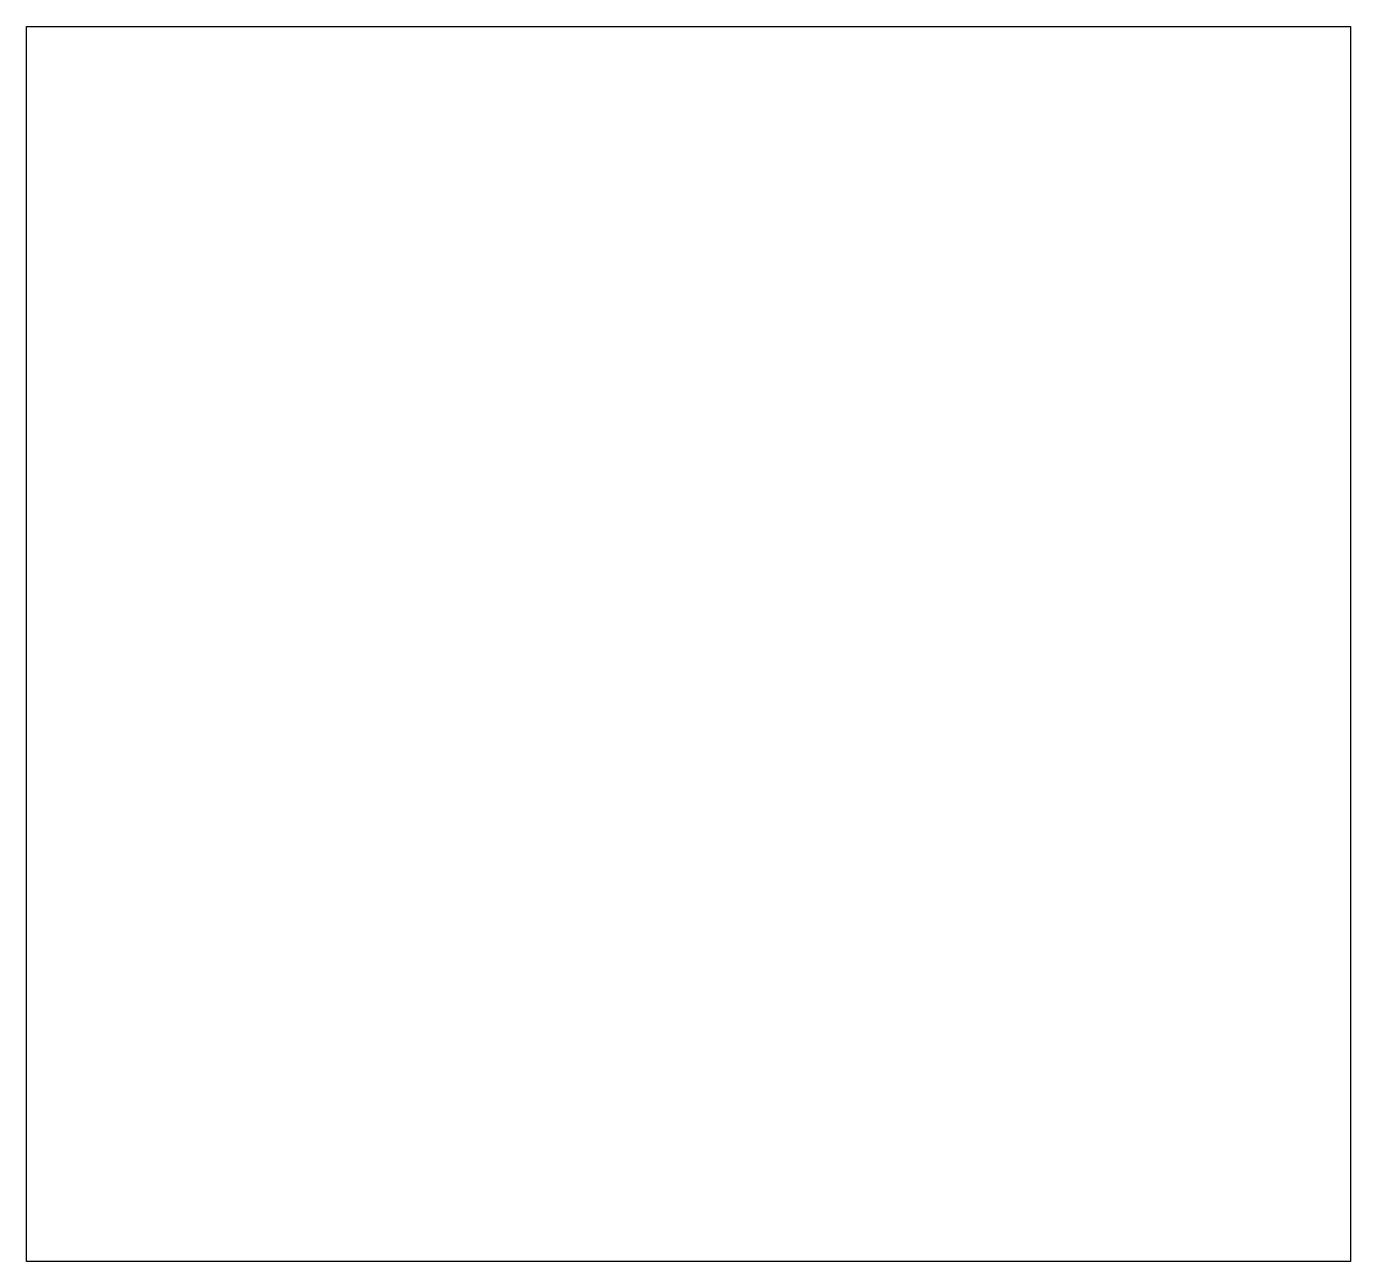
# Paper-space layout 'Layout1' of a CAD drawing. Header units: millimetres. Extents: x 24 to 233, y 0 to 195.
# The model-space entities are those that its viewports show. They can reach past a viewport. Long polylines and large blocks are cut down to what shows.
import ezdxf

# ---------------------------------------------------------------- set-up
doc = ezdxf.new("R2010")
doc.units = ezdxf.units.MM
doc.header["$LTSCALE"] = 10
doc.layers.add('MEMBERS', color=5, linetype='Continuous')

msp = doc.modelspace()

# ---------------------------------------------------------------- linework, layer by layer
at = {"layer": 'MEMBERS', "color": 3, "linetype": 'Continuous'}
for p, q in [((0, 7), (15, 7)), ((0, -7), (0, 7)), ((15, 7), (15, -7)), ((15, -7), (0, -7))]:
    msp.add_line(p, q, dxfattribs=at)

psp = doc.layouts.get("Layout1")

# ---------------------------------------------------------------- viewports
at = {"layer": '0'}
psp.add_viewport(center=(128.5, 97.5), size=(208.93, 195), view_center_point=(7.5, 0), view_height=14, dxfattribs=at)

doc.saveas('drawing.dxf')
